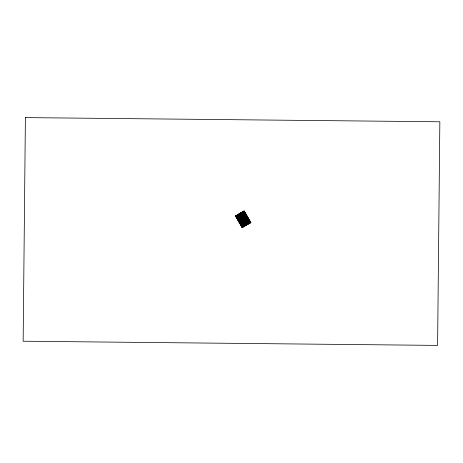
<?xml version="1.0" encoding="UTF-8"?>
<svg xmlns="http://www.w3.org/2000/svg" width="463" height="463" viewBox="0 0 463 463"><rect width="100%" height="100%" fill="white"/><g stroke="black" fill="none" stroke-linecap="round" stroke-linejoin="round"><path stroke-width="0.69" d="M240.598 220.666L239.122 218.061M241.75 222.628L240.864 220.949M243.787 215.133L242.213 212.419M243.874 215.445L245.39 217.899L243.845 215.243M237.982 216.111L237.467 215.231L238.977 217.911M238.972 217.841L237.97 216.099M242.23 223.49L241.605 222.402M242.751 224.37L242.381 223.71M243.503 214.641L243.619 215.011L242.242 212.621M243.631 225.886L242.734 224.358M243.862 226.314L243.503 225.672M247.016 220.724L245.477 218.067M246.003 219.138L245.627 218.49M246.131 219.358L246.883 220.66M247.109 220.892L248.648 223.548L247.508 221.748M247.144 220.944L247.381 221.528M248.145 222.686L248.509 223.484M238.19 218.293L236.657 215.625L238.237 218.333M249.673 222.94L248.151 220.29L249.719 223.004M237.687 217.425L236.848 215.735M239.869 221.158L238.295 218.449L239.817 221.117M239.973 221.337L241.449 223.942M243.295 211.869C247.404 219.584 240.986 207.493 243.636 212.685M241.576 224.156L241.952 224.81M243.764 212.899L244.8 214.473M243.081 226.766L241.952 224.81M244.643 214.421L244.551 214.039M246.148 217.025L246.432 217.297L244.927 214.693M245.517 215.943L244.892 214.855M245.645 216.157L246.021 216.811M247.526 219.416C249.615 222.732 243.469 212.488 248.087 220.18M246.901 218.333L246.524 217.679M247.028 218.548L247.404 219.202M248.781 221.592L248.156 220.504M247.196 216.933L245.593 214.45L245.934 214.109M248.822 219.757L247.242 217.049L250.605 222.709L245.714 213.947M235.927 216.047L236.333 216.759M236.454 216.973L237.276 218.09L237.189 218.872M236.651 217.008L237.276 218.09M237.461 218.71L237.212 218.276M237.988 219.584L237.779 218.964L237.316 219.051M238.821 221.696L239.163 221.349L237.965 219.578M238.839 221.1L238.59 220.666M239.215 221.754L240.719 224.358M239.84 222.842L239.591 222.408M244.024 211.464L245.28 213.617M240.291 223.305L240.471 223.924M244.655 212.529L244.84 213.148M242.352 227.188L240.853 224.578M245.407 213.831L245.899 214.097L237.322 219.016M241.599 225.88L241.223 225.232M246.218 215.538L246.032 214.919M248.099 218.796L248.041 218.397M248.793 219.699L248.417 219.045M250.454 222.581L248.874 219.873M249.673 221.221L250.176 222.09M249.979 222.055L249.731 221.621M242.207 227.559L235.522 216.065L244.273 211.255M235.69 216.227L235.939 216.117M235.789 215.966L242.381 227.42M239.047 221.627L238.943 221.91L247.537 216.91L246.97 216.84M244.047 211.302L244.302 211.284M244.186 211.128L235.69 216.192M240.5 224.555L249.192 219.757M242.201 227.524L235.545 215.937L244.094 211.006L250.796 222.558L242.195 227.455M249.14 219.734L240.447 224.52M235.522 216.065L244.209 211.047L250.824 222.581L242.08 227.345M236.171 217.025L244.719 212.095M236.674 217.894L245.222 212.963M237.178 218.762L245.72 213.831M237.253 218.895L245.859 214.08M237.681 219.636L246.223 214.699M238.179 220.504L246.727 215.567M238.682 221.372L247.23 216.435M239.186 222.24L247.728 217.309M239.684 223.108L248.232 218.177M240.187 223.976L248.735 219.045M240.54 224.572L249.106 219.699M240.691 224.85L249.233 219.913M241.188 225.718L249.736 220.782M241.692 226.586L250.24 221.65M242.172 227.582L250.859 222.564M247.526 216.898L238.914 221.789M242.294 227.275L235.765 216.001M249.696 222.946L248.909 221.806M242.67 215.775L241.107 213.061M244.146 218.328L242.739 215.885M245.778 221.152L244.366 218.71M247.56 224.248L245.998 221.534M238.827 214.375L239.944 216.267M239.724 215.955L240.349 217.043M240.98 218.131L241.576 219.092M241.356 218.779L241.981 219.867M242.612 220.955L243.202 221.916M242.988 221.603L243.613 222.691M243.717 222.848L244.834 224.74M244.614 224.428L245.083 225.174M244.869 224.862L245.245 225.516M244.036 211.226L245.413 213.426M243.96 211.192L247.311 216.898M243.932 211.296L250.506 222.686M243.127 211.562L249.777 223.079M244.892 214.641L246.455 217.355M242.08 212.164L248.735 223.704M240.963 212.812L247.624 224.352M241.015 212.974L247.589 224.364M239.817 213.472L246.478 225.012M238.792 214.259L245.367 225.649M238.676 214.132L245.338 225.672M237.56 214.78L244.227 226.314M237.38 215.075L243.955 226.465M239.041 218.015L240.604 220.735M240.667 220.845L242.236 223.56M242.299 223.67L243.868 226.384M238.48 218.559L239.857 220.949M240.112 221.383L241.489 223.774M241.738 224.208L243.121 226.598M239.927 221.273L241.501 223.982M243.133 226.806L241.599 224.161M236.512 215.382L243.173 226.916M241.669 225.695L241.917 226.129M242.172 226.563L242.421 226.997M235.87 215.949L242.444 227.339M240.459 217.199L240.858 217.911M242.085 220.023L242.49 220.735M25.401 117.602L23.15 341.219L437.593 345.398L439.85 121.781L25.401 117.602"/></g></svg>
